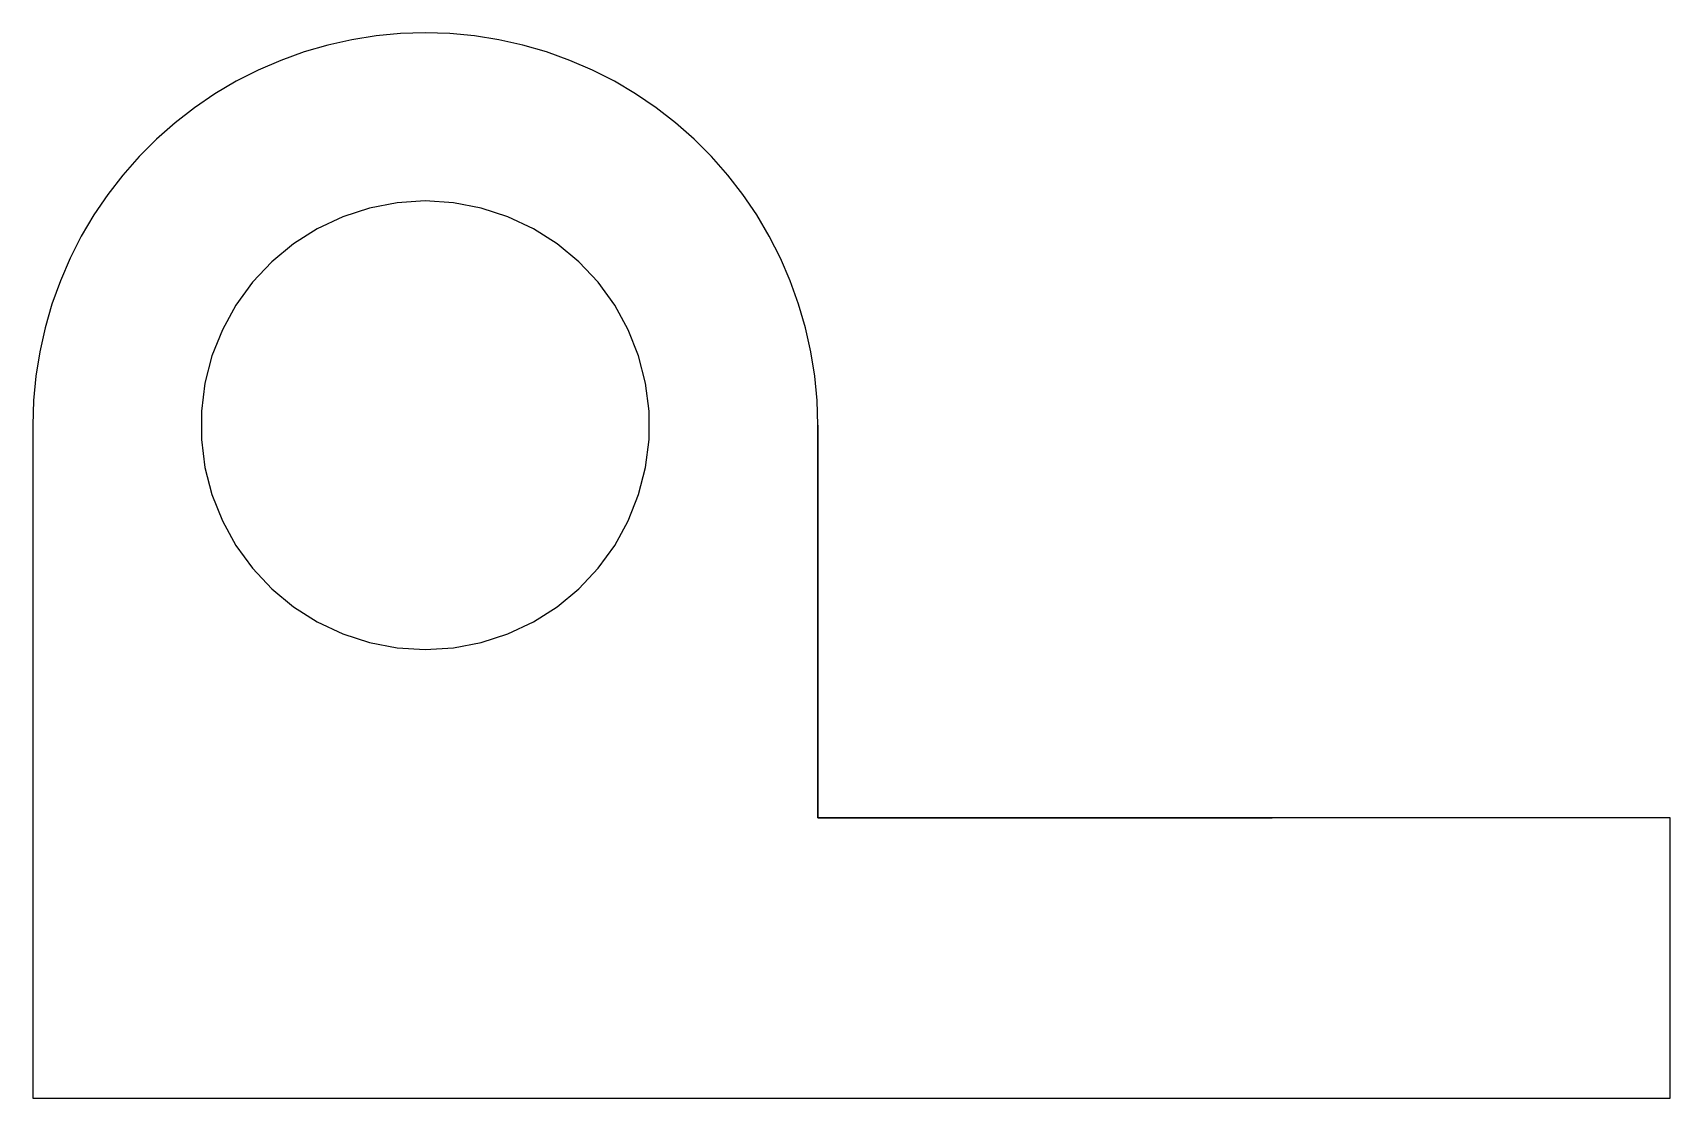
# Model space of a CAD drawing. Header units: metres. Extents: x -2.1 to 27.1, y 0 to 19.
import ezdxf

# ---------------------------------------------------------------- set-up
doc = ezdxf.new("R2010")
doc.units = ezdxf.units.M

msp = doc.modelspace()

# ---------------------------------------------------------------- linework, layer by layer
for points in [[(11.9, 12), (11.886, 12.44), (11.845, 12.877), (11.776, 13.312), (11.68, 13.741), (11.557, 14.163), (11.408, 14.577), (11.234, 14.98), (11.034, 15.372), (10.81, 15.751), (10.563, 16.114), (10.294, 16.462), (10.003, 16.792), (9.692, 17.103), (9.362, 17.394), (9.014, 17.663), (8.651, 17.91), (8.272, 18.134), (7.88, 18.334), (7.477, 18.508), (7.063, 18.657), (6.641, 18.78), (6.212, 18.876), (5.777, 18.945), (5.34, 18.986), (4.9, 19), (4.46, 18.986), (4.023, 18.945), (3.588, 18.876), (3.159, 18.78), (2.737, 18.657), (2.323, 18.508), (1.92, 18.334), (1.528, 18.134), (1.149, 17.91), (0.786, 17.663), (0.438, 17.394), (0.108, 17.103), (-0.203, 16.792), (-0.494, 16.462), (-0.763, 16.114), (-1.01, 15.751), (-1.234, 15.372), (-1.434, 14.98), (-1.608, 14.577), (-1.757, 14.163), (-1.88, 13.741), (-1.976, 13.312), (-2.045, 12.877), (-2.086, 12.44), (-2.1, 12)], [(4.9, 16), (4.399, 15.968), (3.905, 15.874), (3.428, 15.719), (2.973, 15.505), (2.549, 15.236), (2.162, 14.916), (1.818, 14.55), (1.523, 14.143), (1.281, 13.703), (1.096, 13.236), (0.971, 12.75), (0.908, 12.251), (0.908, 11.749), (0.971, 11.25), (1.096, 10.764), (1.281, 10.297), (1.523, 9.857), (1.818, 9.45), (2.162, 9.084), (2.549, 8.764), (2.973, 8.495), (3.428, 8.281), (3.905, 8.126), (4.399, 8.032), (4.9, 8), (5.401, 8.032), (5.895, 8.126), (6.372, 8.281), (6.827, 8.495), (7.251, 8.764), (7.638, 9.084), (7.982, 9.45), (8.277, 9.857), (8.519, 10.297), (8.704, 10.764), (8.829, 11.25), (8.892, 11.749), (8.892, 12.251), (8.829, 12.75), (8.704, 13.236), (8.519, 13.703), (8.277, 14.143), (7.982, 14.55), (7.638, 14.916), (7.251, 15.236), (6.827, 15.505), (6.372, 15.719), (5.895, 15.874), (5.401, 15.968), (4.9, 16)], [(-2.1, 12), (-2.1, 11.76), (-2.1, 11.52), (-2.1, 11.28), (-2.1, 11.04), (-2.1, 10.8), (-2.1, 10.56), (-2.1, 10.32), (-2.1, 10.08), (-2.1, 9.84), (-2.1, 9.6), (-2.1, 9.36), (-2.1, 9.12), (-2.1, 8.88), (-2.1, 8.64), (-2.1, 8.4), (-2.1, 8.16), (-2.1, 7.92), (-2.1, 7.68), (-2.1, 7.44), (-2.1, 7.2), (-2.1, 6.96), (-2.1, 6.72), (-2.1, 6.48), (-2.1, 6.24), (-2.1, 6), (-2.1, 5.76), (-2.1, 5.52), (-2.1, 5.28), (-2.1, 5.04), (-2.1, 4.8), (-2.1, 4.56), (-2.1, 4.32), (-2.1, 4.08), (-2.1, 3.84), (-2.1, 3.6), (-2.1, 3.36), (-2.1, 3.12), (-2.1, 2.88), (-2.1, 2.64), (-2.1, 2.4), (-2.1, 2.16), (-2.1, 1.92), (-2.1, 1.68), (-2.1, 1.44), (-2.1, 1.2), (-2.1, 0.96), (-2.1, 0.72), (-2.1, 0.48), (-2.1, 0.24), (-2.1, 0)], [(11.9, 12), (11.9, 11.86), (11.9, 11.72), (11.9, 11.58), (11.9, 11.44), (11.9, 11.3), (11.9, 11.16), (11.9, 11.02), (11.9, 10.88), (11.9, 10.74), (11.9, 10.6), (11.9, 10.46), (11.9, 10.32), (11.9, 10.18), (11.9, 10.04), (11.9, 9.9), (11.9, 9.76), (11.9, 9.62), (11.9, 9.48), (11.9, 9.34), (11.9, 9.2), (11.9, 9.06), (11.9, 8.92), (11.9, 8.78), (11.9, 8.64), (11.9, 8.5), (11.9, 8.36), (11.9, 8.22), (11.9, 8.08), (11.9, 7.94), (11.9, 7.8), (11.9, 7.66), (11.9, 7.52), (11.9, 7.38), (11.9, 7.24), (11.9, 7.1), (11.9, 6.96), (11.9, 6.82), (11.9, 6.68), (11.9, 6.54), (11.9, 6.4), (11.9, 6.26), (11.9, 6.12), (11.9, 5.98), (11.9, 5.84), (11.9, 5.7), (11.9, 5.56), (11.9, 5.42), (11.9, 5.28), (11.9, 5.14), (11.9, 5)], [(11.9, 5), (11.9, 5.14), (11.9, 5.28), (11.9, 5.42), (11.9, 5.56), (11.9, 5.7), (11.9, 5.84), (11.9, 5.98), (11.9, 6.12), (11.9, 6.26), (11.9, 6.4), (11.9, 6.54), (11.9, 6.68), (11.9, 6.82), (11.9, 6.96), (11.9, 7.1), (11.9, 7.24), (11.9, 7.38), (11.9, 7.52), (11.9, 7.66), (11.9, 7.8), (11.9, 7.94), (11.9, 8.08), (11.9, 8.22), (11.9, 8.36), (11.9, 8.5), (11.9, 8.64), (11.9, 8.78), (11.9, 8.92), (11.9, 9.06), (11.9, 9.2), (11.9, 9.34), (11.9, 9.48), (11.9, 9.62), (11.9, 9.76), (11.9, 9.9), (11.9, 10.04), (11.9, 10.18), (11.9, 10.32), (11.9, 10.46), (11.9, 10.6), (11.9, 10.74), (11.9, 10.88), (11.9, 11.02), (11.9, 11.16), (11.9, 11.3), (11.9, 11.44), (11.9, 11.58), (11.9, 11.72), (11.9, 11.86), (11.9, 12)], [(11.9, 5), (12.062, 5), (12.224, 5), (12.386, 5), (12.548, 5), (12.71, 5), (12.872, 5), (13.034, 5), (13.196, 5), (13.358, 5), (13.52, 5), (13.682, 5), (13.844, 5), (14.006, 5), (14.168, 5), (14.33, 5), (14.492, 5), (14.654, 5), (14.816, 5), (14.978, 5), (15.14, 5), (15.302, 5), (15.464, 5), (15.626, 5), (15.788, 5), (15.95, 5), (16.112, 5), (16.274, 5), (16.436, 5), (16.598, 5), (16.76, 5), (16.922, 5), (17.084, 5), (17.246, 5), (17.408, 5), (17.57, 5), (17.732, 5), (17.894, 5), (18.056, 5), (18.218, 5), (18.38, 5), (18.542, 5), (18.704, 5), (18.866, 5), (19.028, 5), (19.19, 5), (19.352, 5), (19.514, 5), (19.676, 5), (19.838, 5), (20, 5)], [(27.1, 5), (26.796, 5), (26.492, 5), (26.188, 5), (25.884, 5), (25.58, 5), (25.276, 5), (24.972, 5), (24.668, 5), (24.364, 5), (24.06, 5), (23.756, 5), (23.452, 5), (23.148, 5), (22.844, 5), (22.54, 5), (22.236, 5), (21.932, 5), (21.628, 5), (21.324, 5), (21.02, 5), (20.716, 5), (20.412, 5), (20.108, 5), (19.804, 5), (19.5, 5), (19.196, 5), (18.892, 5), (18.588, 5), (18.284, 5), (17.98, 5), (17.676, 5), (17.372, 5), (17.068, 5), (16.764, 5), (16.46, 5), (16.156, 5), (15.852, 5), (15.548, 5), (15.244, 5), (14.94, 5), (14.636, 5), (14.332, 5), (14.028, 5), (13.724, 5), (13.42, 5), (13.116, 5), (12.812, 5), (12.508, 5), (12.204, 5), (11.9, 5)], [(27.1, 0), (27.1, 0.1), (27.1, 0.2), (27.1, 0.3), (27.1, 0.4), (27.1, 0.5), (27.1, 0.6), (27.1, 0.7), (27.1, 0.8), (27.1, 0.9), (27.1, 1), (27.1, 1.1), (27.1, 1.2), (27.1, 1.3), (27.1, 1.4), (27.1, 1.5), (27.1, 1.6), (27.1, 1.7), (27.1, 1.8), (27.1, 1.9), (27.1, 2), (27.1, 2.1), (27.1, 2.2), (27.1, 2.3), (27.1, 2.4), (27.1, 2.5), (27.1, 2.6), (27.1, 2.7), (27.1, 2.8), (27.1, 2.9), (27.1, 3), (27.1, 3.1), (27.1, 3.2), (27.1, 3.3), (27.1, 3.4), (27.1, 3.5), (27.1, 3.6), (27.1, 3.7), (27.1, 3.8), (27.1, 3.9), (27.1, 4), (27.1, 4.1), (27.1, 4.2), (27.1, 4.3), (27.1, 4.4), (27.1, 4.5), (27.1, 4.6), (27.1, 4.7), (27.1, 4.8), (27.1, 4.9), (27.1, 5)], [(-2.1, 0), (-1.516, 0), (-0.932, 0), (-0.348, 0), (0.236, 0), (0.82, 0), (1.404, 0), (1.988, 0), (2.572, 0), (3.156, 0), (3.74, 0), (4.324, 0), (4.908, 0), (5.492, 0), (6.076, 0), (6.66, 0), (7.244, 0), (7.828, 0), (8.412, 0), (8.996, 0), (9.58, 0), (10.164, 0), (10.748, 0), (11.332, 0), (11.916, 0), (12.5, 0), (13.084, 0), (13.668, 0), (14.252, 0), (14.836, 0), (15.42, 0), (16.004, 0), (16.588, 0), (17.172, 0), (17.756, 0), (18.34, 0), (18.924, 0), (19.508, 0), (20.092, 0), (20.676, 0), (21.26, 0), (21.844, 0), (22.428, 0), (23.012, 0), (23.596, 0), (24.18, 0), (24.764, 0), (25.348, 0), (25.932, 0), (26.516, 0), (27.1, 0)]]:
    msp.add_lwpolyline(points)

doc.saveas('drawing.dxf')
